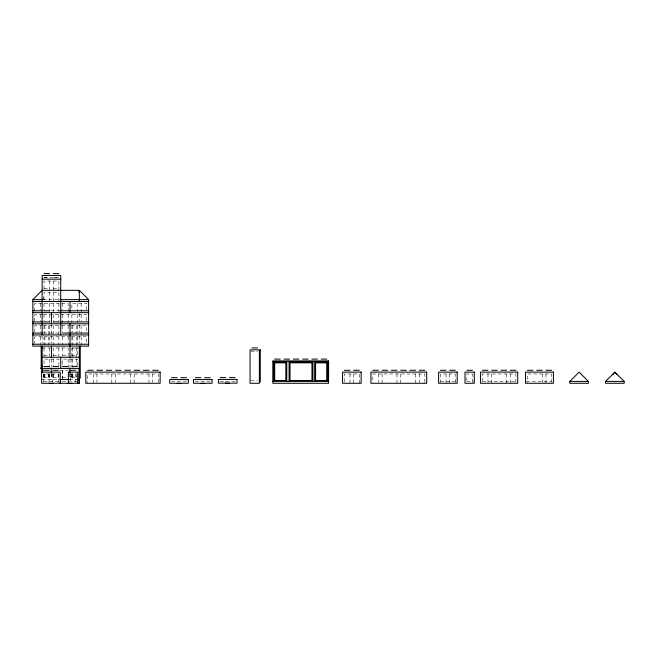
<?xml version="1.0" encoding="UTF-8"?>
<svg xmlns="http://www.w3.org/2000/svg" width="657" height="657" viewBox="0 0 657 657"><rect width="100%" height="100%" fill="white"/><g stroke="black" fill="none" stroke-linecap="round" stroke-linejoin="round"><path stroke-width="0.49" stroke-dasharray="3.29 2.46" d="M44.003 277.32L49.579 277.32M53.299 277.32L58.875 277.32M44.003 277.443L58.875 277.443M44.003 288.472L49.579 288.472M53.299 288.472L58.875 288.472M43.148 299.625L59.229 299.625M50.934 310.777L58.974 310.777M42.639 314.498L34.706 314.498L34.706 321.002M43.559 314.498L86.757 314.498L86.757 321.002M42.82 325.65L34.706 325.65L34.706 334.011M43.559 325.65L61.068 325.65M61.528 325.65L70.644 325.65M71.441 325.65L86.757 325.65L86.757 332.155M43.904 333.083L58.974 333.083M70.537 336.803L34.706 336.803L34.706 343.307M71.547 336.803L86.757 336.803L86.757 343.307M42.147 347.955L50.507 347.955M71.884 356.324L71.884 347.955L77.46 347.955L77.46 356.324M71.884 348.046L79.325 348.046M250.99 351.766L257.503 351.766M44.003 355.388L49.579 355.388M53.299 355.388L58.875 355.388M62.596 355.388L68.172 355.388M71.884 355.388L77.46 355.388M59.803 370.261L68.172 370.261M70.028 376.773L76.532 376.773M43.822 377.693L49.579 377.693M53.118 377.693L58.875 377.693M62.407 377.693L67.351 377.693M71.703 377.693L76.647 377.693M41.958 379.557L59.573 379.557M69.355 379.557L78.388 379.557M250.99 380.485L257.503 380.485M220.259 381.413L235.124 381.413M440.576 381.413L456.229 381.413M466.848 381.413L473.352 381.413M482.558 381.413L516.722 381.413M526.536 381.413L551.428 381.413M43.822 381.536L58.875 381.536M62.407 381.536L77.46 381.536M171.576 381.536L186.448 381.536M195.31 381.536L210.183 381.536M43.444 296.841L44.003 299.625M551.56 382.341L551.56 373.981L527.399 373.981L527.399 382.341M545.975 373.981L545.975 383.277M542.271 373.981L542.271 382.341M515.868 382.341L515.868 373.981L482.41 373.981L482.41 383.277M510.284 373.981L510.284 383.277M506.58 373.981L506.58 383.277M491.699 373.981L491.699 383.277M487.987 373.981L487.987 382.341M472.424 382.341L472.424 373.981L466.848 373.981L466.848 382.341M455.35 382.341L455.35 373.981L440.477 373.981L440.477 382.341M449.766 373.981L449.766 383.277M446.062 373.981L446.062 383.277M424.841 382.341L424.841 373.981L372.79 373.981L372.79 382.341M419.265 373.981L419.265 382.341M415.544 373.981L415.544 383.277M400.671 373.981L400.671 383.277M396.959 373.981L396.959 383.277M382.087 373.981L382.087 383.277M378.366 373.981L378.366 382.341M359.289 383.277L359.289 373.981L344.424 373.981L344.424 383.277M353.712 373.981L353.712 383.277M350 373.981L350 383.277M225.836 381.413L225.836 383.277M158.28 382.341L158.28 373.981L87.644 373.981L87.644 382.341M152.703 373.981L152.703 382.341M148.983 373.981L148.983 382.341M134.11 373.981L134.11 383.277M130.398 373.981L130.398 383.277M115.525 373.981L115.525 382.341M111.805 373.981L111.805 383.277M96.94 373.981L96.94 382.341M93.22 373.981L93.22 383.277M86.757 309.849L86.757 303.345L71.884 303.345L71.884 309.849M81.172 303.345L81.172 311.705M81.172 314.498L81.172 321.002M81.172 325.65L81.172 334.011M81.172 336.803L81.172 345.163M79.325 313.652L79.325 320.747M79.325 324.804L79.325 331.9M79.325 335.957L79.325 343.053M77.469 303.345L77.469 311.705M77.469 314.498L77.46 322.858M77.46 325.65L77.469 332.155M77.46 336.803L77.469 345.163M77.46 365.612L77.46 359.108L62.596 359.108L62.596 365.612M76.532 325.65L76.532 334.011M76.532 336.803L76.532 345.163M76.532 347.955L76.532 357.252M76.532 359.108L76.532 365.612M76.352 373.981L76.352 379.557M75.826 382.341L75.826 373.981L70.25 373.981L70.25 382.341M72.812 325.65L72.812 332.155M72.812 336.803L72.812 345.163M72.812 347.955L72.812 357.252M72.812 359.108L72.812 367.477M72.812 373.981L72.812 379.557M72.631 373.981L72.631 379.557M71.884 314.498L71.884 322.858M71.884 325.65L71.884 332.155M71.884 336.803L71.884 343.307M71.884 359.108L71.884 365.612M71.884 373.981L71.884 379.557M71.703 373.981L71.703 379.557M70.028 359.28L70.028 367.534M70.028 373.472L70.028 379.557M69.847 373.472L69.847 379.557M68.172 311.705L68.172 303.345L34.706 303.345L34.706 311.705M68.172 314.498L68.172 322.858M68.172 325.65L68.172 334.011M68.172 336.803L68.172 345.163M68.172 356.324L68.172 347.955L53.299 347.955L53.299 356.324M68.172 359.108L68.172 367.477M62.587 303.345L62.587 309.849M62.587 314.498L62.596 322.858M62.587 325.65L62.587 332.155M62.587 336.803L62.587 345.163M62.596 347.955L62.596 356.324M62.596 370.261L62.596 378.629M62.407 370.261L62.407 378.629M58.875 290.328L58.875 281.04L44.003 281.04L44.003 290.328M58.875 301.481L58.875 292.193L44.003 292.193L44.003 301.481M58.884 303.345L58.875 312.633M58.884 314.498L58.875 322.858M58.875 325.65L58.884 334.947M58.884 336.803L58.884 345.163M58.875 347.955L58.875 357.252M58.875 365.612L58.875 359.108L44.003 359.108L44.003 365.612M58.875 373.981L58.875 379.557M58.695 373.981L58.695 379.557M58.358 382.341L58.358 373.981L43.493 373.981L43.493 382.341M53.299 281.04L53.299 290.328M53.299 292.193L53.299 301.481M53.299 303.345L53.299 312.633M53.299 314.498L53.299 322.858M53.299 325.65L53.299 334.947M53.299 336.803L53.299 345.163M53.299 359.108L53.299 365.612M53.299 373.981L53.299 379.557M53.118 373.981L53.118 379.557M52.782 373.981L52.782 382.341M51.435 324.804L51.435 333.928M51.435 335.875L51.435 343.307M51.435 359.215L51.435 367.386M51.435 373.472L51.435 379.557M51.254 373.472L51.254 379.557M49.579 281.04L49.579 290.328M49.579 292.193L49.579 301.481M49.579 303.345L49.579 311.705M49.579 314.498L49.579 322.858M49.579 325.65L49.579 334.947M49.579 336.803L49.579 343.307M49.579 347.955L49.579 356.324M49.579 359.108L49.579 367.477M49.579 373.981L49.579 379.557M49.398 373.981L49.398 379.557M49.07 373.981L49.07 383.277M48.651 325.65L48.651 334.947M48.651 336.803L48.651 345.163M48.651 373.981L48.651 379.557M48.47 373.981L48.47 379.557M44.931 325.65L44.931 333.083M44.931 336.803L44.931 345.163M44.931 373.981L44.931 379.557M44.75 373.981L44.75 379.557M43.994 303.345L43.994 311.705M43.994 314.498L43.994 322.858M44.003 325.65L44.003 334.947M43.994 336.803L43.994 345.163M44.003 347.955L44.003 356.324M44.003 373.981L44.003 379.557M43.822 373.981L43.822 379.557M42.147 335.957L42.147 343.053M40.291 303.345L40.291 309.849M40.282 314.498L40.282 321.002M40.282 325.65L40.282 332.155M40.291 336.803L40.291 345.163"/><path stroke-width="0.99" d="M78.947 292.193L79.325 290.328L42.147 290.328L32.85 299.625L32.85 346.099L88.613 346.099L88.613 299.625L79.325 290.328L79.325 301.481M612.997 374.441L614.853 372.117L624.15 381.413L624.15 383.277L605.565 383.277L605.565 381.413L614.853 372.117L616.718 374.441M569.808 381.413L579.104 372.117L588.393 381.413L588.393 383.277L569.808 383.277L569.808 381.413L588.393 381.413M44.003 273.599L49.579 273.599M53.299 273.599L58.875 273.599M42.147 279.176L60.731 279.176M32.85 299.625L42.147 299.625M60.23 299.625L88.613 299.625M32.85 301.481L88.613 301.481M32.85 310.777L41.892 310.777M44.003 310.777L49.579 310.777M59.976 310.777L88.613 310.777M32.85 312.633L88.613 312.633M32.85 321.93L42.147 321.93M44.003 321.93L49.579 321.93M53.299 321.93L58.875 321.93M60.731 321.93L88.613 321.93M32.85 323.786L88.613 323.786M32.85 333.083L42.147 333.083M62.596 333.083L68.172 333.083M69.691 333.083L88.613 333.083M32.85 334.947L88.613 334.947M32.85 344.235L88.613 344.235M42.147 346.559L41.219 346.559L41.219 346.099M79.325 346.839L80.253 346.839L80.253 346.14M42.147 347.027L41.219 347.027L41.219 366.54L42.147 366.54L40.282 368.405L79.325 368.405M79.325 347.537L80.253 347.537L80.253 378.161L79.325 378.161M41.219 347.955L42.147 347.955M251.927 347.955L257.503 347.955M259.359 351.249L260.287 351.249L260.287 381.881L259.359 381.881M42.147 357.252L79.325 357.252M274.683 359.108L280.26 359.108M283.98 359.108L289.556 359.108M293.277 359.108L298.853 359.108M302.573 359.108L308.149 359.108M311.861 359.108L317.438 359.108M321.158 359.108L326.734 359.108M272.827 361.432L328.59 361.432M41.219 365.612L42.147 365.612M43.822 366.54L49.398 366.54M53.118 366.54L58.695 366.54M62.407 366.54L67.983 366.54M71.703 366.54L77.28 366.54M43.493 370.261L49.07 370.261M52.782 370.261L58.358 370.261M70.25 370.261L75.826 370.261M87.644 370.261L93.22 370.261M96.94 370.261L102.517 370.261M106.229 370.261L111.805 370.261M115.525 370.261L121.102 370.261M124.822 370.261L130.398 370.261M134.11 370.261L139.695 370.261M143.407 370.261L148.983 370.261M152.703 370.261L158.28 370.261M344.424 370.261L350 370.261M353.712 370.261L359.289 370.261M372.79 370.261L378.366 370.261M382.087 370.261L387.663 370.261M391.383 370.261L396.959 370.261M400.671 370.261L406.248 370.261M409.968 370.261L415.544 370.261M419.265 370.261L424.841 370.261M440.477 370.261L446.054 370.261M449.774 370.261L455.35 370.261M466.848 370.261L472.424 370.261M482.41 370.261L487.987 370.261M491.699 370.261L497.275 370.261M500.995 370.261L506.572 370.261M510.292 370.261L515.868 370.261M527.399 370.261L532.975 370.261M536.687 370.261L542.271 370.261M545.983 370.261L551.56 370.261M220.259 377.57L225.836 377.57M229.548 377.57L235.124 377.57M171.576 377.693L177.152 377.693M180.872 377.693L186.448 377.693M195.31 377.693L200.886 377.693M204.606 377.693L210.183 377.693M60.058 379.557L68.862 379.557M77.181 379.557L79.136 379.557M272.827 381.413L328.59 381.413M605.565 381.413L624.15 381.413M225.836 383.277L229.548 383.277M49.398 383.401L53.299 383.401M67.983 383.401L71.884 383.401M177.16 383.401L180.872 383.401M200.886 383.401L204.606 383.401M327.662 381.413L327.662 361.9L314.654 361.9L314.654 381.413M312.913 381.413L312.913 361.9L289.096 361.9L289.096 381.413M286.772 381.413L286.772 361.9L273.755 361.9L273.755 381.413M79.325 346.099L79.325 383.277L41.629 383.277L41.629 372.117L60.222 372.117L60.222 383.277M79.136 368.405L79.136 383.277M77.682 383.277L77.682 372.117L68.385 372.117L68.385 383.277M70.028 301.481L70.028 312.633M70.028 323.786L70.028 357.252M69.847 368.405L69.847 372.462M60.731 334.947L60.731 275.464L42.147 275.464L42.147 334.947M60.731 357.252L60.731 368.405M60.551 379.557L60.551 383.277M51.435 312.633L51.435 323.786M51.435 346.099L51.435 357.252M51.254 368.405L51.254 372.462M42.147 346.099L42.147 372.462M41.958 368.405L41.958 372.462M260.287 349.861L250.062 349.861L250.062 383.277L259.359 383.277L259.359 350.559L260.287 350.559L260.287 349.861M328.59 360.964L272.827 360.964L272.827 383.277L328.59 383.277L328.59 360.964M285.844 362.828L274.683 362.828L274.683 380.485L285.844 380.485L285.844 362.828M311.976 362.828L290.024 362.828L290.024 380.485L311.976 380.485L311.976 362.828M326.734 362.828L315.582 362.828L315.582 380.485L326.734 380.485L326.734 362.828M160.136 372.117L85.788 372.117L85.788 383.277L160.136 383.277L160.136 372.117M361.153 372.117L342.56 372.117L342.56 383.277L361.153 383.277L361.153 372.117M426.697 372.117L370.934 372.117L370.934 383.277L426.697 383.277L426.697 372.117M457.206 372.117L438.621 372.117L438.621 383.277L457.206 383.277L457.206 372.117M474.288 372.117L464.992 372.117L464.992 383.277L474.288 383.277L474.288 372.117M517.724 372.117L480.546 372.117L480.546 383.277L517.724 383.277L517.724 372.117M553.424 372.117L525.534 372.117L525.534 383.277L553.424 383.277L553.424 372.117M236.988 379.434L218.395 379.434L218.395 383.146L236.988 383.146L236.988 379.434M188.313 379.557L169.72 379.557L169.72 383.277L188.313 383.277L188.313 379.557M212.039 379.557L193.454 379.557L193.454 383.277L212.039 383.277L212.039 379.557"/></g></svg>
